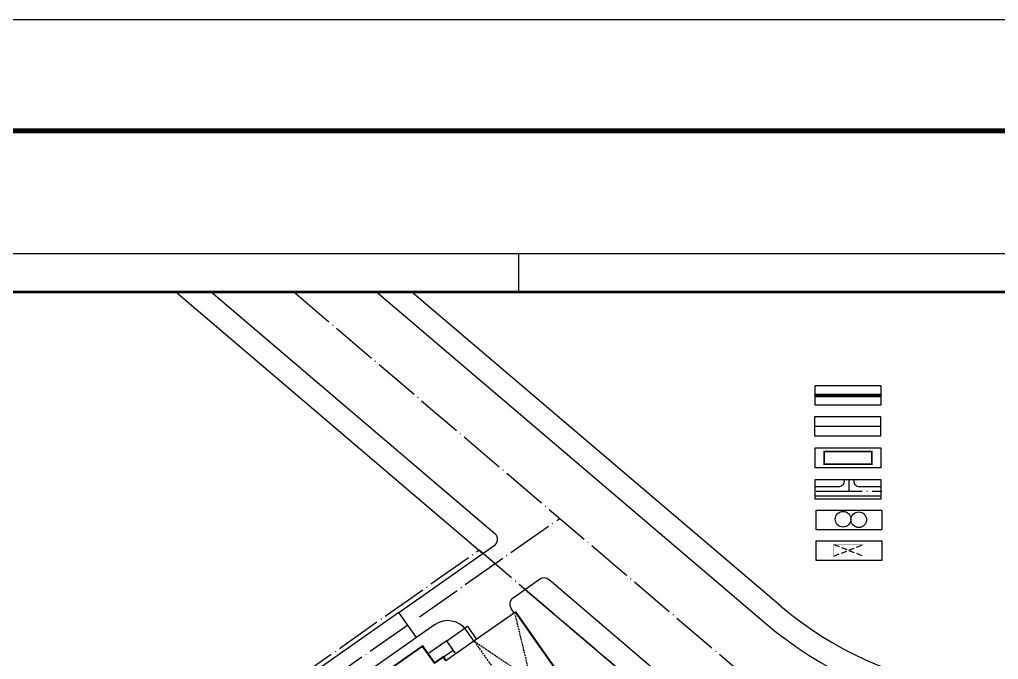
# Model space of a CAD drawing. Extents: x 36524853 to 36525459, y 2743936 to 2747542.
# Drawn here: x 36524980.2 to 36525108.1, y 2745576.1 to 2745659.7 of the extents above; entities that cross this region are included whole.
import ezdxf

# ---------------------------------------------------------------- set-up
doc = ezdxf.new("R2010")
doc.units = 0
doc.header["$LTSCALE"] = 1000
doc.header["$MEASUREMENT"] = 0
for name, pattern in [('DASH', [0.35, 0.25, -0.1]), ('DASHDOT', [25.4, 12.7, -6.35, 0, -6.35]), ('DOTE', [2.42, 2, -0.2, 0.02, -0.2])]:
    doc.linetypes.add(name, pattern=pattern)
for name, color, linetype in [('0-扑救场地', 6, 'DASH'), ('0-用地红线', 1, 'DOTE'), ('0-规划地下室', 2, 'Continuous'), ('0-规划建筑', 34, 'Continuous'), ('0-规划绿地植物', 107, 'Continuous'), ('0-规划道路', 4, 'Continuous'), ('0-规划道路中线', 211, 'DASHDOT'), ('_0', 7, 'Continuous'), ('A0-11 图框-粗线', 16, 'Continuous'), ('A0-13 图框-细线', 7, 'Continuous'), ('立面', 255, 'Continuous')]:
    doc.layers.add(name, color=color, linetype=linetype)
doc.layers.add('yichutu', color=7, linetype='Continuous', true_color=0xffffff, plot=False)

# ---------------------------------------------------------------- blocks, each defined once
blk = doc.blocks.new('s01')
at = {"layer": '0-规划绿地植物'}
blk.add_circle((0, 0), 2.05, dxfattribs=at)
blk = doc.blocks.new('A$C6202001D')
at = {"layer": 'A0-11 图框-粗线', "const_width": 70}
blk.add_lwpolyline([(58400, 41000), (2500, 41000), (2500, 1000), (58400, 1000)], close=True, dxfattribs=at)
at = {"layer": 'A0-13 图框-细线'}
blk.add_line((30450, 42000), (30450, 41000), dxfattribs=at)
blk.add_lwpolyline([(59400, 42000), (0, 42000), (0, 0), (59400, 0)], close=True, dxfattribs=at)
blk = doc.blocks.new('33')
at = {"layer": 'Defpoints'}
blk.add_lwpolyline([(36502158.808, 2731665.999), (36502400.933, 2731665.999), (36502400.933, 2731494.799), (36502158.808, 2731494.799)], close=True, dxfattribs=at)
at = {"layer": '立面', "color": 7, "const_width": 0.407}
blk.add_lwpolyline([(36502158.808, 2731656.815), (36502400.933, 2731656.821)], dxfattribs=at)
blk = doc.blocks.new('yct-420-297-420-297-1-3000.0')
at = {"layer": 'yichutu', "color": 7, "linetype": 'Continuous', "true_color": 0xffffff}
blk.add_lwpolyline([(0, 0), (0, 297), (420, 297), (420, 0)], close=True, dxfattribs=at)
blk = doc.blocks.new('分析图底图')
at = {"layer": '0-用地红线', "color": 251, "ltscale": 0.003, "flags": 128}
blk.add_lwpolyline([(39.26, -69.86), (42.29, -39.94), (16.47, -17.96), (-36.19, -55.05), (-97.63, -98.13), (-100.18, -101.32), (-67.6, -127.14), (-42.67, -127.82), (39.26, -69.86)], close=True, dxfattribs=at)
at = {"layer": '0-规划地下室', "color": 251, "linetype": 'DASH', "ltscale": 0.003, "const_width": 0.1}
blk.add_lwpolyline([(38.24, -50.14), (21.3, -25.97), (12.21, -32.35), (11.81, -31.77), (10.67, -32.58), (9.11, -30.37), (1.58, -35.65)], dxfattribs=at)
at = {"layer": '0-规划建筑', "color": 251}
blk.add_lwpolyline([(26.56, -33.65), (23.06, -28.65), (23.06, -28.65), (21.22, -26.03), (15.65, -29.93), (15.65, -29.93), (12.13, -32.4), (11.79, -31.91), (11.62, -32.03), (11.62, -32.03), (10.64, -32.72), (9.09, -30.51), (2.87, -34.87)], dxfattribs=at)
for points in [[(13.44, -31.48), (12.24, -29.77), (14.94, -27.87), (16.14, -29.59), (15.65, -29.93), (15.65, -29.93)], [(10.64, -32.72), (13.1, -30.99), (12.24, -29.77), (9.78, -31.49)]]:
    blk.add_lwpolyline(points, close=True, dxfattribs=at)
at = {"layer": '0-规划道路', "color": 251}
for p, q in [((-23.15, 15.77), (16.97, -18.38)), ((-18.52, 15.77), (18.52, -15.77)), ((3.08, 15.77), (53.93, -27.51)), ((7.7, 15.77), (55.87, -25.23)), ((5.99, -26.08), (18.45, -17.35)), ((20.9, -24.18), (24.38, -21.74)), ((25.61, -21.79), (45.39, -38.63)), ((21.11, -26.23), (20.65, -25.57)), ((5.99, -26.08), (-41.02, -59.04)), ((8.29, -29.36), (5.99, -26.08)), ((10.66, -27.69), (-26.97, -54.08)), ((15.87, -29.9), (14.84, -28.43))]:
    blk.add_line(p, q, dxfattribs=at)
at = {"layer": '0-规划道路', "color": 251, "linetype": 'DASH', "ltscale": 0.001}
for p, q in [((23.26, -34.86), (21.18, -26.32)), ((15.82, -29.82), (23.26, -34.86)), ((15.87, -29.9), (20.47, -36.45))]:
    blk.add_line(p, q, dxfattribs=at)
at = {"layer": '0-规划道路', "color": 251}
blk.add_lwpolyline([(22.48, -23.07), (42.29, -39.94), (39.26, -69.86), (5.53, -93.72)], dxfattribs=at)
for centre, radius, start, end in [((17.88, -16.53), 1, 305.0367, 49.5974), ((24.96, -22.56), 1, 49.5974, 125.0367), ((21.47, -25), 1, 125.0367, 215.0367), ((86.33, 10.56), 47, 229.5974, 293.3148), ((12.38, -30.15), 3, 35.0367, 125.0367), ((86.33, 10.56), 50, 229.5974, 293.3272)]:
    blk.add_arc(centre, radius, start, end, dxfattribs=at)
at = {"layer": '0-规划道路中线', "color": 251, "linetype": 'DOTE', "ltscale": 0.003}
for p, q in [((-7.72, 15.77), (77.44, -56.72)), ((8.68, -26.64), (27, -13.79)), ((7.14, -27.72), (-29.22, -53.22))]:
    blk.add_line(p, q, dxfattribs=at)

msp = doc.modelspace()

# ---------------------------------------------------------------- linework, layer by layer
for points in [[(36525084.17, 2745611.91), (36525092.76, 2745611.91), (36525092.76, 2745609.33), (36525084.17, 2745609.33)], [(36525084.12, 2745607.87), (36525092.71, 2745607.87), (36525092.71, 2745605.3), (36525084.12, 2745605.3)], [(36525084.17, 2745603.76), (36525092.76, 2745603.76), (36525092.76, 2745601.18), (36525084.17, 2745601.18)], [(36525084.17, 2745599.65), (36525092.76, 2745599.65), (36525092.76, 2745597.07), (36525084.17, 2745597.07)], [(36525084.28, 2745595.64), (36525092.86, 2745595.64), (36525092.86, 2745593.07), (36525084.28, 2745593.07)], [(36525084.28, 2745591.63), (36525092.86, 2745591.63), (36525092.86, 2745589.06), (36525084.28, 2745589.06)]]:
    msp.add_lwpolyline(points, close=True)
at = {"layer": '0-扑救场地', "color": 6, "linetype": 'DASH', "ltscale": 0.003}
for p, q in [((36525086.61, 2745591.15), (36525090.47, 2745589.65)), ((36525086.61, 2745589.65), (36525090.47, 2745591.15))]:
    msp.add_line(p, q, dxfattribs=at)
at = {"layer": '0-扑救场地', "color": 6, "linetype": 'DASH', "ltscale": 0.003, "const_width": 0.015}
msp.add_lwpolyline([(36525090.47, 2745591.15), (36525086.61, 2745591.15), (36525086.61, 2745589.65), (36525090.47, 2745589.65)], close=True, dxfattribs=at)
at = {"layer": '0-用地红线', "ltscale": 0.003, "const_width": 0.5, "flags": 128}
msp.add_lwpolyline([(36525084.17, 2745610.62), (36525092.76, 2745610.62)], dxfattribs=at)
at = {"layer": '0-规划地下室', "linetype": 'DASH', "ltscale": 0.003, "const_width": 0.2}
msp.add_lwpolyline([(36525084.12, 2745606.58), (36525092.71, 2745606.58)], dxfattribs=at)
at = {"layer": '0-规划建筑', "linetype": 'Continuous', "const_width": 0.216, "flags": 128}
msp.add_lwpolyline([(36525085.36, 2745603.31), (36525091.56, 2745603.31), (36525091.56, 2745601.63), (36525085.36, 2745601.63)], close=True, dxfattribs=at)
at = {"layer": '0-规划道路', "color": 4}
for points in [[(36525084.17, 2745598.72), (36525087.25, 2745598.72, 0.414214), (36525087.99, 2745599.46), (36525087.99, 2745599.65)], [(36525089.2, 2745599.65), (36525089.2, 2745599.46, 0.414214), (36525089.94, 2745598.72), (36525092.76, 2745598.72)]]:
    msp.add_lwpolyline(points, format="xyb", dxfattribs=at)
msp.add_lwpolyline([(36525084.17, 2745597.51), (36525092.76, 2745597.51)], dxfattribs=at)
msp.add_arc((36525048.74, 2745585.8), 1, 49.5974, 125.0367, dxfattribs=at)
at = {"layer": '0-规划道路中线', "linetype": 'DOTE', "ltscale": 0.003}
msp.add_line((36525088.6, 2745598.12), (36525088.6, 2745599.65), dxfattribs=at)
msp.add_lwpolyline([(36525084.3, 2745598.12), (36525092.89, 2745598.12)], dxfattribs=at)

# ---------------------------------------------------------------- block references
at = {"xscale": 0.005, "yscale": 0.005, "zscale": 0.005}
msp.add_blockref('A$C6202001D', (36524893.16, 2745419.12), dxfattribs=at)
msp.add_blockref('分析图底图', (36525023.79, 2745608.36))
at = {"layer": '0-规划绿地植物', "xscale": 0.5, "yscale": 0.5, "zscale": 0.5, "rotation": 351.2594842512447}
for p in [(36525087.81, 2745594.46), (36525089.86, 2745594.39)]:
    msp.add_blockref('s01', p, dxfattribs=at)
at = {"layer": '_0', "xscale": 1.583838383838384, "yscale": 1.583838383838384, "zscale": 1.583838383838384}
msp.add_blockref('33', (-21288666.55, -1580857.76), dxfattribs=at)
at = {"layer": 'yichutu', "linetype": 'Continuous', "xscale": 0.9129735061014543, "yscale": 0.9129735061014543, "zscale": 0.9129735061014543}
msp.add_blockref('yct-420-297-420-297-1-3000.0', (36524853.67, 2745388.55), dxfattribs=at)

doc.saveas('drawing.dxf')
